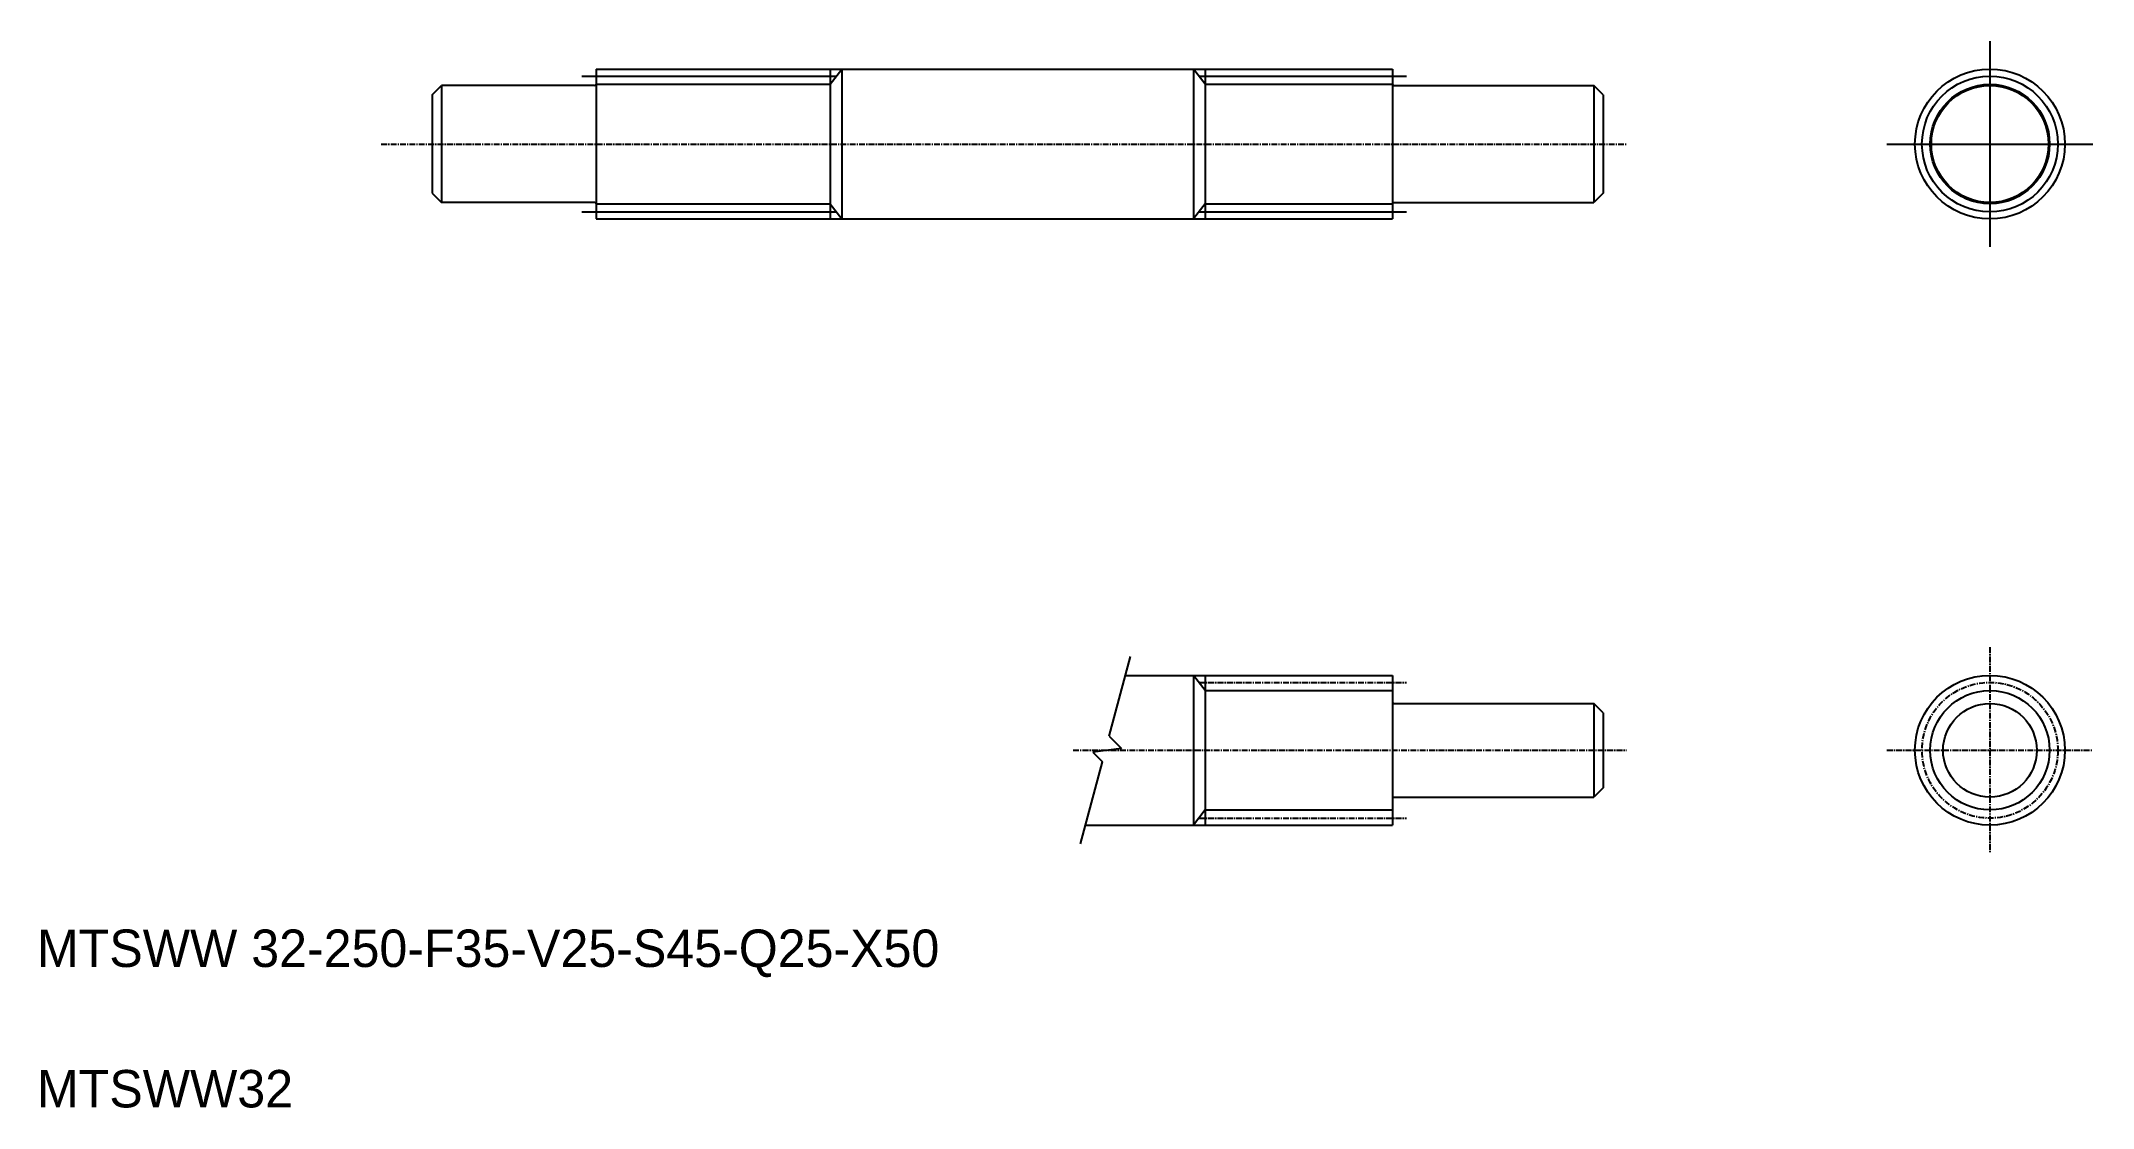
# Model space of a CAD drawing. Extents: x 135 to 573, y 196 to 423.
import ezdxf

# ---------------------------------------------------------------- set-up
doc = ezdxf.new("R2010")
doc.units = 0
doc.linetypes.add('CENTER', pattern=[2, 1.25, -0.25, 0.25, -0.25])
doc.layers.get('0').update_dxf_attribs({"linetype": 'CONTINUOUS'})
doc.layers.add('CENTER', color=1, linetype='CENTER')

msp = doc.modelspace()

# ---------------------------------------------------------------- linework, layer by layer
at = {"color": 7, "linetype": 'CONTINUOUS'}
for p, q in [((253.04, 417.44), (423.04, 417.44)), ((253.04, 417.44), (253.04, 385.44)), ((303.04, 417.44), (303.04, 385.44)), ((305.5, 417.44), (305.5, 385.44)), ((380.59, 417.44), (380.59, 385.44)), ((383.04, 417.44), (383.04, 385.44)), ((423.04, 417.44), (423.04, 385.44)), ((218.04, 411.94), (220.04, 413.94)), ((218.04, 411.94), (218.04, 390.94)), ((252.74, 413.94), (220.04, 413.94)), ((220.04, 413.94), (220.04, 388.94)), ((423.34, 413.94), (466.04, 413.94)), ((466.04, 413.94), (466.04, 388.94)), ((468.04, 411.94), (466.04, 413.94)), ((468.04, 411.94), (468.04, 390.94)), ((218.04, 390.94), (220.04, 388.94)), ((468.04, 390.94), (466.04, 388.94)), ((252.74, 388.94), (220.04, 388.94)), ((423.34, 388.94), (466.04, 388.94)), ((253.04, 385.44), (423.04, 385.44)), ((295.54, 385.44), (295.54, 385.45)), ((338.04, 385.44), (338.04, 385.44)), ((366.07, 287.95), (423.04, 287.95)), ((380.59, 287.95), (380.59, 255.95)), ((383.04, 287.95), (383.04, 255.95)), ((423.04, 287.95), (423.04, 255.95)), ((423.34, 281.95), (466.04, 281.95)), ((466.04, 281.95), (466.04, 261.95)), ((468.04, 279.95), (466.04, 281.95)), ((468.04, 279.95), (468.04, 263.95)), ((468.04, 263.95), (466.04, 261.95)), ((423.34, 261.95), (466.04, 261.95)), ((357.5, 255.95), (423.04, 255.95))]:
    msp.add_line(p, q, dxfattribs=at)
at = {"color": 3, "linetype": 'CONTINUOUS'}
for p, q in [((303.04, 414.19), (305.5, 417.44)), ((383.04, 414.19), (380.59, 417.44)), ((253.04, 414.19), (303.04, 414.19)), ((383.04, 414.19), (423.04, 414.19)), ((253.04, 388.69), (303.04, 388.69)), ((303.04, 388.69), (305.5, 385.44)), ((383.04, 388.69), (380.59, 385.44)), ((383.04, 388.69), (423.04, 388.69)), ((362.6, 274.98), (367.14, 291.95)), ((383.04, 284.7), (380.59, 287.95)), ((383.04, 284.7), (423.04, 284.7)), ((365.23, 272.35), (359.09, 271.55)), ((362.6, 274.98), (365.23, 272.35)), ((356.43, 251.95), (361.13, 269.51)), ((359.09, 271.55), (361.13, 269.51)), ((383.04, 259.2), (380.59, 255.95)), ((383.04, 259.2), (423.04, 259.2))]:
    msp.add_line(p, q, dxfattribs=at)
at = {"color": 7, "linetype": 'CONTINUOUS'}
for centre, radius in [((550.59, 401.44), 16), ((550.59, 401.44), 12.5), ((550.59, 271.95), 16), ((550.59, 271.95), 10)]:
    msp.add_circle(centre, radius, dxfattribs=at)
at = {"color": 3, "linetype": 'CONTINUOUS'}
for centre in [(550.59, 401.44), (550.59, 271.95)]:
    msp.add_circle(centre, 12.75, dxfattribs=at)
at = {"color": 7, "linetype": 'CONTINUOUS'}
for centre, start, end in [((252.74, 414.24), 270, 0), ((423.34, 414.24), 180, 270), ((252.74, 388.64), 0, 90), ((423.34, 388.64), 90, 180), ((423.34, 282.25), 180, 270), ((423.34, 261.65), 90, 180)]:
    msp.add_arc(centre, 0.3, start, end, dxfattribs=at)
at = {"layer": 'CENTER', "color": 1, "linetype": 'CONTINUOUS'}
for p, q in [((550.59, 423.44), (550.59, 379.45)), ((250.04, 415.94), (304.36, 415.94)), ((381.72, 415.94), (426.04, 415.94)), ((528.6, 401.44), (572.59, 401.44)), ((250.04, 386.94), (304.36, 386.94)), ((381.72, 386.94), (426.04, 386.94))]:
    msp.add_line(p, q, dxfattribs=at)
at = {"layer": 'CENTER', "color": 1, "linetype": 'CENTER'}
for p, q in [((207.21, 401.44), (473.04, 401.44)), ((550.59, 293.95), (550.59, 249.95)), ((381.72, 286.45), (426.04, 286.45)), ((354.89, 271.95), (473.04, 271.95)), ((528.6, 271.95), (572.59, 271.95)), ((381.72, 257.45), (426.04, 257.45))]:
    msp.add_line(p, q, dxfattribs=at)
at = {"layer": 'CENTER', "color": 1, "linetype": 'CONTINUOUS'}
msp.add_circle((550.59, 401.44), 14.5, dxfattribs=at)
at = {"layer": 'CENTER', "color": 1, "linetype": 'CENTER'}
msp.add_circle((550.59, 271.95), 14.5, dxfattribs=at)

# ---------------------------------------------------------------- texts
at = {"color": 7, "linetype": 'CONTINUOUS'}
for s, p in [('MTSWW 32-250-F35-V25-S45-Q25-X50', (133.7, 225.66)), ('MTSWW32', (133.7, 195.66))]:
    msp.add_text(s, height=8, dxfattribs=at).set_placement(p)

doc.saveas('drawing.dxf')
